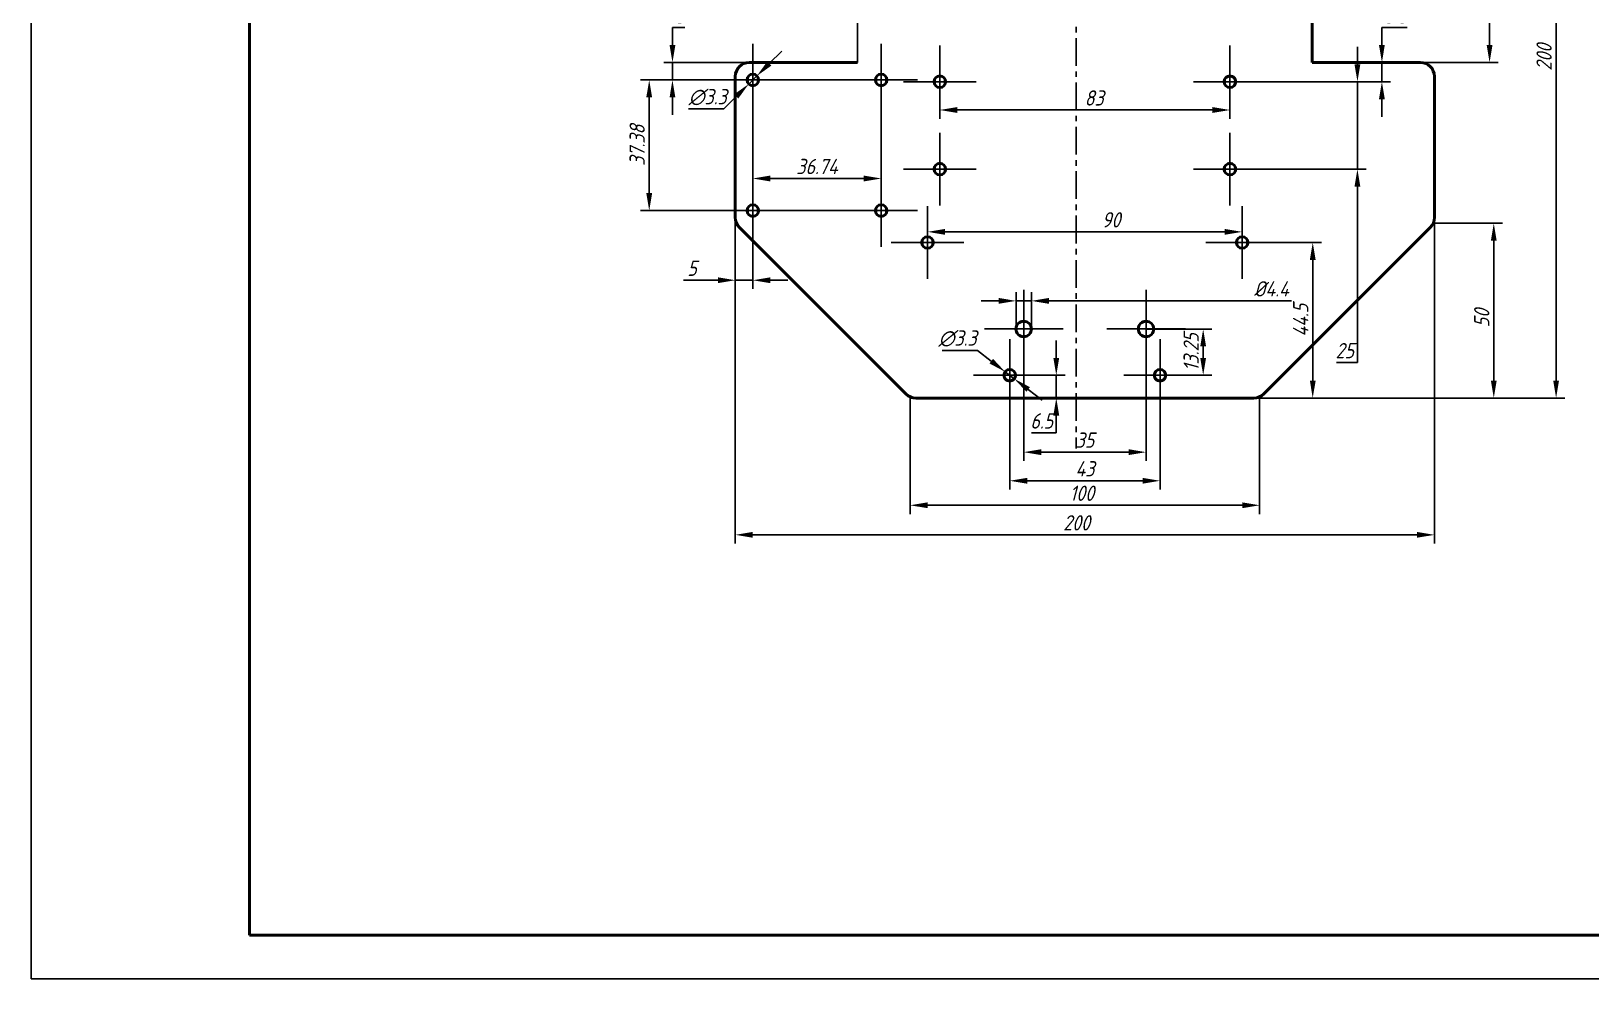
# Model space of a CAD drawing. Header units: millimetres. Extents: x 1 to 595, y 0 to 420.
# Drawn here: x 1 to 357.9, y 0.3 to 217.2 of the extents above; entities that cross this region are included whole.
import ezdxf

# ---------------------------------------------------------------- set-up
doc = ezdxf.new("R2010")
doc.units = ezdxf.units.MM
doc.header["$PDSIZE"] = -1
doc.linetypes.add('CENTER', pattern=[10.16, 6.35, -1.27, 1.27, -1.27])
doc.layers.add('图框', color=7, linetype='Continuous')
doc.layers.add('细实线层', color=7, linetype='Continuous')
for name, color, linetype, lineweight in [('尺寸标注', 7, 'Continuous', 25), ('点画线', 1, 'CENTER', 25), ('粗实线', 7, 'Continuous', 50), ('粗实线层', 7, 'Continuous', 50), ('细实线', 3, 'Continuous', 25)]:
    doc.layers.add(name, color=color, linetype=linetype, lineweight=lineweight)
doc.styles.add('国标汉字3.5', font='gbeitc.shx', dxfattribs={"height": 3.5, "bigfont": 'gbcbig.shx'})
doc.dimstyles.new('国标尺寸', dxfattribs={"dimscale": 0, "dimtxt": 3.5, "dimasz": 4, "dimexe": 2, "dimexo": 0, "dimgap": 1, "dimtad": 1, "dimtoh": 1, "dimlfac": 1.25, "dimdsep": 46, "dimtxsty": '国标汉字3.5', "dimcen": 3.5, "dimaunit": 1, "dimadec": 0, "dimazin": 1, "dimtfac": 1, "dimtmove": 0, "dimatfit": 1, "dimfxl": 1, "dimarcsym": 2})

# ---------------------------------------------------------------- blocks, each defined once
blk = doc.blocks.new('*D134')
at = {"layer": 'Defpoints', "color": 0, "linetype": 'Continuous', "transparency": 16777216}
for p in [(322.11, 173.26), (280.78, 133.26), (335.69, 133.26)]:
    blk.add_point(p, dxfattribs=at)
at = {"layer": '尺寸标注', "color": 0, "linetype": 'Continuous', "lineweight": -2, "transparency": 16777216}
for p, q in [((322.11, 173.26), (337.69, 173.26)), ((335.69, 169.26), (335.69, 137.26)), ((280.78, 133.26), (337.69, 133.26))]:
    blk.add_line(p, q, dxfattribs=at)
at = {"layer": '尺寸标注', "color": 0, "linetype": 'Continuous', "transparency": 16777216}
for points in [[(335.03, 169.26), (336.36, 169.26), (335.69, 173.26)], [(335.03, 137.26), (336.36, 137.26), (335.69, 133.26)]]:
    blk.add_solid(points, dxfattribs=at)
at = {"layer": '尺寸标注', "color": 0, "linetype": 'Continuous', "lineweight": 25, "transparency": 16777216, "insert": (331.19, 151.54), "char_height": 3.5, "attachment_point": 2, "rotation": 90, "style": '国标汉字3.5'}
blk.add_mtext('50', dxfattribs=at)
blk = doc.blocks.new('*D135')
at = {"layer": 'Defpoints', "color": 0, "linetype": 'Continuous', "transparency": 16777216}
for p in [(202.11, 133.26), (282.11, 133.26), (282.11, 108.71)]:
    blk.add_point(p, dxfattribs=at)
at = {"layer": '尺寸标注', "color": 0, "linetype": 'Continuous', "lineweight": -2, "transparency": 16777216}
for p, q in [((202.11, 133.26), (202.11, 106.71)), ((282.11, 133.26), (282.11, 106.71)), ((206.11, 108.71), (278.11, 108.71))]:
    blk.add_line(p, q, dxfattribs=at)
at = {"layer": '尺寸标注', "color": 0, "linetype": 'Continuous', "transparency": 16777216}
for points in [[(206.11, 109.38), (206.11, 108.05), (202.11, 108.71)], [(278.11, 109.38), (278.11, 108.05), (282.11, 108.71)]]:
    blk.add_solid(points, dxfattribs=at)
at = {"layer": '尺寸标注', "color": 0, "linetype": 'Continuous', "lineweight": 25, "transparency": 16777216, "insert": (241.41, 113.21), "char_height": 3.5, "attachment_point": 2, "style": '国标汉字3.5'}
blk.add_mtext('100', dxfattribs=at)
blk = doc.blocks.new('*D143')
at = {"layer": 'Defpoints', "color": 0, "linetype": 'Continuous', "transparency": 16777216}
for p in [(228.11, 149.06), (256.11, 149.06), (256.11, 120.87)]:
    blk.add_point(p, dxfattribs=at)
at = {"layer": '尺寸标注', "color": 0, "linetype": 'Continuous', "lineweight": -2, "transparency": 16777216}
for p, q in [((228.11, 149.06), (228.11, 118.87)), ((256.11, 149.06), (256.11, 118.87)), ((232.11, 120.87), (252.11, 120.87))]:
    blk.add_line(p, q, dxfattribs=at)
at = {"layer": '尺寸标注', "color": 0, "linetype": 'Continuous', "transparency": 16777216}
for points in [[(232.11, 121.54), (232.11, 120.2), (228.11, 120.87)], [(252.11, 121.54), (252.11, 120.2), (256.11, 120.87)]]:
    blk.add_solid(points, dxfattribs=at)
at = {"layer": '尺寸标注', "color": 0, "linetype": 'Continuous', "lineweight": 25, "transparency": 16777216, "insert": (242.11, 125.37), "char_height": 3.5, "attachment_point": 2, "style": '国标汉字3.5'}
blk.add_mtext('35', dxfattribs=at)
blk = doc.blocks.new('*D144')
at = {"layer": 'Defpoints', "color": 0, "linetype": 'Continuous', "transparency": 16777216}
for p in [(224.91, 138.46), (259.31, 138.46), (259.31, 114.32)]:
    blk.add_point(p, dxfattribs=at)
at = {"layer": '尺寸标注', "color": 0, "linetype": 'Continuous', "lineweight": -2, "transparency": 16777216}
for p, q in [((224.91, 138.46), (224.91, 112.32)), ((259.31, 138.46), (259.31, 112.32)), ((228.91, 114.32), (255.31, 114.32))]:
    blk.add_line(p, q, dxfattribs=at)
at = {"layer": '尺寸标注', "color": 0, "linetype": 'Continuous', "transparency": 16777216}
for points in [[(228.91, 114.99), (228.91, 113.65), (224.91, 114.32)], [(255.31, 114.99), (255.31, 113.65), (259.31, 114.32)]]:
    blk.add_solid(points, dxfattribs=at)
at = {"layer": '尺寸标注', "color": 0, "linetype": 'Continuous', "lineweight": 25, "transparency": 16777216, "insert": (242.11, 118.82), "char_height": 3.5, "attachment_point": 2, "style": '国标汉字3.5'}
blk.add_mtext('43', dxfattribs=at)
blk = doc.blocks.new('*D145')
at = {"layer": 'Defpoints', "color": 0, "linetype": 'Continuous', "transparency": 16777216}
for p in [(166.11, 206.06), (195.5, 206.06), (195.5, 183.51)]:
    blk.add_point(p, dxfattribs=at)
at = {"layer": '尺寸标注', "color": 0, "linetype": 'Continuous', "lineweight": -2, "transparency": 16777216}
for p, q in [((166.11, 206.06), (166.11, 181.51)), ((195.5, 206.06), (195.5, 181.51)), ((170.11, 183.51), (191.5, 183.51))]:
    blk.add_line(p, q, dxfattribs=at)
at = {"layer": '尺寸标注', "color": 0, "linetype": 'Continuous', "transparency": 16777216}
for points in [[(170.11, 184.18), (170.11, 182.84), (166.11, 183.51)], [(191.5, 184.18), (191.5, 182.84), (195.5, 183.51)]]:
    blk.add_solid(points, dxfattribs=at)
at = {"layer": '尺寸标注', "color": 0, "linetype": 'Continuous', "lineweight": 25, "transparency": 16777216, "insert": (180.8, 188.01), "char_height": 3.5, "attachment_point": 2, "style": '国标汉字3.5'}
blk.add_mtext('36.74', dxfattribs=at)
blk = doc.blocks.new('*D146')
at = {"layer": 'Defpoints', "color": 0, "linetype": 'Continuous', "transparency": 16777216}
for p in [(195.5, 206.06), (142.4, 176.16), (195.5, 176.16)]:
    blk.add_point(p, dxfattribs=at)
at = {"layer": '尺寸标注', "color": 0, "linetype": 'Continuous', "lineweight": -2, "transparency": 16777216}
for p, q in [((195.5, 206.06), (140.4, 206.06)), ((142.4, 202.06), (142.4, 180.16)), ((195.5, 176.16), (140.4, 176.16))]:
    blk.add_line(p, q, dxfattribs=at)
at = {"layer": '尺寸标注', "color": 0, "linetype": 'Continuous', "transparency": 16777216}
for points in [[(141.73, 202.06), (143.07, 202.06), (142.4, 206.06)], [(141.73, 180.16), (143.07, 180.16), (142.4, 176.16)]]:
    blk.add_solid(points, dxfattribs=at)
at = {"layer": '尺寸标注', "color": 0, "linetype": 'Continuous', "lineweight": 25, "transparency": 16777216, "insert": (137.9, 191.11), "char_height": 3.5, "attachment_point": 2, "rotation": 90, "style": '国标汉字3.5'}
blk.add_mtext('37.38', dxfattribs=at)
blk = doc.blocks.new('*D151')
at = {"layer": 'Defpoints', "color": 0, "linetype": 'Continuous', "transparency": 16777216}
for p in [(165.31, 210.06), (147.72, 206.06), (166.11, 206.06)]:
    blk.add_point(p, dxfattribs=at)
at = {"layer": '尺寸标注', "color": 0, "linetype": 'Continuous', "lineweight": -2, "transparency": 16777216}
for p, q in [((147.72, 214.06), (147.72, 218.06)), ((147.72, 218.06), (150.55, 218.06)), ((165.31, 210.06), (145.72, 210.06)), ((147.72, 206.06), (147.72, 210.06)), ((166.11, 206.06), (145.72, 206.06)), ((147.72, 202.06), (147.72, 198.06))]:
    blk.add_line(p, q, dxfattribs=at)
at = {"layer": '尺寸标注', "color": 0, "linetype": 'Continuous', "transparency": 16777216}
for points in [[(147.06, 214.06), (148.39, 214.06), (147.72, 210.06)], [(147.06, 202.06), (148.39, 202.06), (147.72, 206.06)]]:
    blk.add_solid(points, dxfattribs=at)
at = {"layer": '尺寸标注', "color": 0, "linetype": 'Continuous', "lineweight": 25, "transparency": 16777216, "insert": (149.64, 222.56), "char_height": 3.5, "attachment_point": 2, "style": '国标汉字3.5'}
blk.add_mtext('5', dxfattribs=at)
blk = doc.blocks.new('*D152')
at = {"layer": 'Defpoints', "color": 0, "linetype": 'Continuous', "transparency": 16777216}
for p in [(166.11, 176.16), (162.11, 174.59), (162.11, 160.22)]:
    blk.add_point(p, dxfattribs=at)
at = {"layer": '尺寸标注', "color": 0, "linetype": 'Continuous', "lineweight": -2, "transparency": 16777216}
for p, q in [((166.11, 176.16), (166.11, 158.22)), ((162.11, 174.59), (162.11, 158.22)), ((158.11, 160.22), (150.28, 160.22)), ((166.11, 160.22), (162.11, 160.22)), ((170.11, 160.22), (174.11, 160.22))]:
    blk.add_line(p, q, dxfattribs=at)
at = {"layer": '尺寸标注', "color": 0, "linetype": 'Continuous', "transparency": 16777216}
for points in [[(158.11, 160.89), (158.11, 159.56), (162.11, 160.22)], [(170.11, 160.89), (170.11, 159.56), (166.11, 160.22)]]:
    blk.add_solid(points, dxfattribs=at)
at = {"layer": '尺寸标注', "color": 0, "linetype": 'Continuous', "lineweight": 25, "transparency": 16777216, "insert": (152.2, 164.72), "char_height": 3.5, "attachment_point": 2, "style": '国标汉字3.5'}
blk.add_mtext('5', dxfattribs=at)
blk = doc.blocks.new('*D155')
at = {"layer": 'Defpoints', "color": 0, "linetype": 'Continuous', "transparency": 16777216}
for p in [(208.91, 205.66), (275.31, 205.66), (275.31, 199.19)]:
    blk.add_point(p, dxfattribs=at)
at = {"layer": '尺寸标注', "color": 0, "linetype": 'Continuous', "lineweight": -2, "transparency": 16777216}
for p, q in [((208.91, 205.66), (208.91, 197.19)), ((275.31, 205.66), (275.31, 197.19)), ((212.91, 199.19), (271.31, 199.19))]:
    blk.add_line(p, q, dxfattribs=at)
at = {"layer": '尺寸标注', "color": 0, "linetype": 'Continuous', "transparency": 16777216}
for points in [[(212.91, 199.86), (212.91, 198.52), (208.91, 199.19)], [(271.31, 199.86), (271.31, 198.52), (275.31, 199.19)]]:
    blk.add_solid(points, dxfattribs=at)
at = {"layer": '尺寸标注', "color": 0, "linetype": 'Continuous', "lineweight": 25, "transparency": 16777216, "insert": (244.22, 203.69), "char_height": 3.5, "attachment_point": 2, "style": '国标汉字3.5'}
blk.add_mtext('83', dxfattribs=at)
blk = doc.blocks.new('*D156')
at = {"layer": 'Defpoints', "color": 0, "linetype": 'Continuous', "transparency": 16777216}
for p in [(275.31, 205.66), (304.49, 205.66), (275.31, 185.66)]:
    blk.add_point(p, dxfattribs=at)
at = {"layer": '尺寸标注', "color": 0, "linetype": 'Continuous', "lineweight": -2, "transparency": 16777216}
for p, q in [((304.49, 209.66), (304.49, 213.66)), ((275.31, 205.66), (306.49, 205.66)), ((304.49, 205.66), (304.49, 185.66)), ((275.31, 185.66), (306.49, 185.66)), ((304.49, 181.66), (304.49, 141.36)), ((304.49, 141.36), (299.69, 141.36))]:
    blk.add_line(p, q, dxfattribs=at)
at = {"layer": '尺寸标注', "color": 0, "linetype": 'Continuous', "transparency": 16777216}
for points in [[(303.82, 209.66), (305.15, 209.66), (304.49, 205.66)], [(303.82, 181.66), (305.15, 181.66), (304.49, 185.66)]]:
    blk.add_solid(points, dxfattribs=at)
at = {"layer": '尺寸标注', "color": 0, "linetype": 'Continuous', "lineweight": 25, "transparency": 16777216, "insert": (301.59, 145.86), "char_height": 3.5, "attachment_point": 2, "style": '国标汉字3.5'}
blk.add_mtext('25', dxfattribs=at)
blk = doc.blocks.new('*D157')
at = {"layer": 'Defpoints', "color": 0, "linetype": 'Continuous', "transparency": 16777216}
for p in [(310.09, 210.06), (318.91, 210.06), (275.31, 205.66)]:
    blk.add_point(p, dxfattribs=at)
at = {"layer": '尺寸标注', "color": 0, "linetype": 'Continuous', "lineweight": -2, "transparency": 16777216}
for p, q in [((310.09, 214.06), (310.09, 218.06)), ((310.09, 218.06), (315.9, 218.06)), ((318.91, 210.06), (308.09, 210.06)), ((310.09, 205.66), (310.09, 210.06)), ((275.31, 205.66), (312.09, 205.66)), ((310.09, 201.66), (310.09, 197.66))]:
    blk.add_line(p, q, dxfattribs=at)
at = {"layer": '尺寸标注', "color": 0, "linetype": 'Continuous', "transparency": 16777216}
for points in [[(309.42, 214.06), (310.75, 214.06), (310.09, 210.06)], [(309.42, 201.66), (310.75, 201.66), (310.09, 205.66)]]:
    blk.add_solid(points, dxfattribs=at)
at = {"layer": '尺寸标注', "color": 0, "linetype": 'Continuous', "lineweight": 25, "transparency": 16777216, "insert": (313.49, 222.56), "char_height": 3.5, "attachment_point": 2, "style": '国标汉字3.5'}
blk.add_mtext('5.5', dxfattribs=at)
blk = doc.blocks.new('*D158')
at = {"layer": 'Defpoints', "color": 0, "linetype": 'Continuous', "transparency": 16777216}
for p in [(206.11, 168.86), (278.11, 171.3), (278.11, 168.86)]:
    blk.add_point(p, dxfattribs=at)
at = {"layer": '尺寸标注', "color": 0, "linetype": 'Continuous', "lineweight": -2, "transparency": 16777216}
for p, q in [((206.11, 168.86), (206.11, 173.3)), ((278.11, 168.86), (278.11, 173.3)), ((210.11, 171.3), (274.11, 171.3))]:
    blk.add_line(p, q, dxfattribs=at)
at = {"layer": '尺寸标注', "color": 0, "linetype": 'Continuous', "transparency": 16777216}
for points in [[(210.11, 171.96), (210.11, 170.63), (206.11, 171.3)], [(274.11, 171.96), (274.11, 170.63), (278.11, 171.3)]]:
    blk.add_solid(points, dxfattribs=at)
at = {"layer": '尺寸标注', "color": 0, "linetype": 'Continuous', "lineweight": 25, "transparency": 16777216, "insert": (248.1, 175.8), "char_height": 3.5, "attachment_point": 2, "style": '国标汉字3.5'}
blk.add_mtext('90', dxfattribs=at)
blk = doc.blocks.new('*D159')
at = {"layer": 'Defpoints', "color": 0, "linetype": 'Continuous', "transparency": 16777216}
for p in [(318.91, 293.26), (280.78, 133.26), (349.96, 133.26)]:
    blk.add_point(p, dxfattribs=at)
at = {"layer": '尺寸标注', "color": 0, "linetype": 'Continuous', "lineweight": -2, "transparency": 16777216}
for p, q in [((318.91, 293.26), (351.96, 293.26)), ((349.96, 289.26), (349.96, 137.26)), ((280.78, 133.26), (351.96, 133.26))]:
    blk.add_line(p, q, dxfattribs=at)
at = {"layer": '尺寸标注', "color": 0, "linetype": 'Continuous', "transparency": 16777216}
for points in [[(349.29, 289.26), (350.63, 289.26), (349.96, 293.26)], [(349.29, 137.26), (350.63, 137.26), (349.96, 133.26)]]:
    blk.add_solid(points, dxfattribs=at)
at = {"layer": '尺寸标注', "color": 0, "linetype": 'Continuous', "lineweight": 25, "transparency": 16777216, "insert": (345.46, 211.25), "char_height": 3.5, "attachment_point": 2, "rotation": 90, "style": '国标汉字3.5'}
blk.add_mtext('200', dxfattribs=at)
blk = doc.blocks.new('*D160')
at = {"layer": 'Defpoints', "color": 0, "linetype": 'Continuous', "transparency": 16777216}
for p in [(162.11, 174.59), (322.11, 174.59), (322.11, 101.94)]:
    blk.add_point(p, dxfattribs=at)
at = {"layer": '尺寸标注', "color": 0, "linetype": 'Continuous', "lineweight": -2, "transparency": 16777216}
for p, q in [((162.11, 174.59), (162.11, 99.94)), ((322.11, 174.59), (322.11, 99.94)), ((166.11, 101.94), (318.11, 101.94))]:
    blk.add_line(p, q, dxfattribs=at)
at = {"layer": '尺寸标注', "color": 0, "linetype": 'Continuous', "transparency": 16777216}
for points in [[(166.11, 102.61), (166.11, 101.28), (162.11, 101.94)], [(318.11, 102.61), (318.11, 101.28), (322.11, 101.94)]]:
    blk.add_solid(points, dxfattribs=at)
at = {"layer": '尺寸标注', "color": 0, "linetype": 'Continuous', "lineweight": 25, "transparency": 16777216, "insert": (240.2, 106.44), "char_height": 3.5, "attachment_point": 2, "style": '国标汉字3.5'}
blk.add_mtext('200', dxfattribs=at)
blk = doc.blocks.new('*D161')
at = {"layer": 'Defpoints', "color": 0, "linetype": 'Continuous', "transparency": 16777216}
for p in [(318.91, 261.26), (334.73, 261.26), (318.91, 210.06)]:
    blk.add_point(p, dxfattribs=at)
at = {"layer": '尺寸标注', "color": 0, "linetype": 'Continuous', "lineweight": -2, "transparency": 16777216}
for p, q in [((318.91, 261.26), (336.73, 261.26)), ((334.73, 214.06), (334.73, 257.26)), ((318.91, 210.06), (336.73, 210.06))]:
    blk.add_line(p, q, dxfattribs=at)
at = {"layer": '尺寸标注', "color": 0, "linetype": 'Continuous', "transparency": 16777216}
for points in [[(334.07, 257.26), (335.4, 257.26), (334.73, 261.26)], [(334.07, 214.06), (335.4, 214.06), (334.73, 210.06)]]:
    blk.add_solid(points, dxfattribs=at)
at = {"layer": '尺寸标注', "color": 0, "linetype": 'Continuous', "lineweight": 25, "transparency": 16777216, "insert": (330.23, 235.02), "char_height": 3.5, "attachment_point": 2, "rotation": 90, "style": '国标汉字3.5'}
blk.add_mtext('64', dxfattribs=at)
blk = doc.blocks.new('*D169')
at = {"layer": 'Defpoints', "color": 0, "linetype": 'Continuous', "transparency": 16777216}
for p in [(229.87, 155.5), (226.35, 149.06), (229.87, 149.06)]:
    blk.add_point(p, dxfattribs=at)
at = {"layer": '尺寸标注', "color": 0, "linetype": 'Continuous', "lineweight": -2, "transparency": 16777216}
for p, q in [((226.35, 149.06), (226.35, 157.5)), ((229.87, 149.06), (229.87, 157.5)), ((222.35, 155.5), (218.35, 155.5)), ((226.35, 155.5), (229.87, 155.5)), ((233.87, 155.5), (289.4, 155.5))]:
    blk.add_line(p, q, dxfattribs=at)
at = {"layer": '尺寸标注', "color": 0, "linetype": 'Continuous', "transparency": 16777216}
for points in [[(222.35, 156.17), (222.35, 154.83), (226.35, 155.5)], [(233.87, 156.17), (233.87, 154.83), (229.87, 155.5)]]:
    blk.add_solid(points, dxfattribs=at)
at = {"layer": '尺寸标注', "color": 0, "linetype": 'Continuous', "lineweight": 25, "transparency": 16777216, "insert": (284.79, 160), "char_height": 3.5, "attachment_point": 2, "style": '国标汉字3.5'}
blk.add_mtext('%%c4.4', dxfattribs=at)
blk = doc.blocks.new('*D170')
at = {"layer": 'Defpoints', "color": 0, "linetype": 'Continuous', "transparency": 16777216}
for p in [(165.17, 205.13), (167.04, 206.99)]:
    blk.add_point(p, dxfattribs=at)
at = {"layer": '尺寸标注', "color": 0, "linetype": 'Continuous', "lineweight": -2, "transparency": 16777216}
for p, q in [((169.88, 209.81), (172.72, 212.63)), ((167.04, 206.99), (165.17, 205.13)), ((162.33, 202.31), (159.5, 199.49)), ((159.5, 199.49), (151.42, 199.49))]:
    blk.add_line(p, q, dxfattribs=at)
at = {"layer": '尺寸标注', "color": 0, "linetype": 'Continuous', "transparency": 16777216}
for points in [[(169.41, 210.28), (170.35, 209.34), (167.04, 206.99)], [(161.86, 202.79), (162.8, 201.84), (165.17, 205.13)]]:
    blk.add_solid(points, dxfattribs=at)
at = {"layer": '尺寸标注', "color": 0, "linetype": 'Continuous', "lineweight": 25, "transparency": 16777216, "insert": (151.42, 203.99), "char_height": 3.5, "attachment_point": 1, "style": '国标汉字3.5'}
blk.add_mtext('∅3.3', dxfattribs=at)
blk = doc.blocks.new('SW_CENTERMARKSYMBOL_1')
at = {"layer": '图框', "color": 0}
for p, q in [((0, 1.25), (0, 2.075)), ((0, 0), (0, 1.25)), ((-1.25, 0), (-2.075, 0)), ((0, 0), (-1.25, 0)), ((0, 0), (0, -1.25)), ((0, 0), (1.25, 0)), ((1.25, 0), (2.075, 0)), ((0, -1.25), (0, -2.075))]:
    blk.add_line(p, q, dxfattribs=at)
blk = doc.blocks.new('SW_CENTERMARKSYMBOL_2')
at = {"layer": '图框', "color": 0}
for p, q in [((0, 1.25), (0, 2.075)), ((0, 0), (0, 1.25)), ((-1.25, 0), (-2.075, 0)), ((0, 0), (-1.25, 0)), ((0, 0), (0, -1.25)), ((0, 0), (1.25, 0)), ((1.25, 0), (2.075, 0)), ((0, -1.25), (0, -2.075))]:
    blk.add_line(p, q, dxfattribs=at)
blk = doc.blocks.new('SW_CENTERMARKSYMBOL_4')
at = {"layer": '图框', "color": 0}
for p, q in [((0, 1.25), (0, 2.075)), ((0, 0), (0, 1.25)), ((-1.25, 0), (-2.075, 0)), ((0, 0), (-1.25, 0)), ((0, 0), (0, -1.25)), ((0, 0), (1.25, 0)), ((1.25, 0), (2.075, 0)), ((0, -1.25), (0, -2.075))]:
    blk.add_line(p, q, dxfattribs=at)
blk = doc.blocks.new('SW_CENTERMARKSYMBOL_5')
at = {"layer": '图框', "color": 0}
for p, q in [((0, 1.25), (0, 2.075)), ((0, 0), (0, 1.25)), ((-1.25, 0), (-2.075, 0)), ((0, 0), (-1.25, 0)), ((0, 0), (0, -1.25)), ((0, 0), (1.25, 0)), ((1.25, 0), (2.075, 0)), ((0, -1.25), (0, -2.075))]:
    blk.add_line(p, q, dxfattribs=at)
blk = doc.blocks.new('SW_CENTERMARKSYMBOL_6')
at = {"layer": '图框', "color": 0}
for p, q in [((0, 1.25), (0, 2.075)), ((0, 0), (0, 1.25)), ((-1.25, 0), (-2.075, 0)), ((0, 0), (-1.25, 0)), ((0, 0), (0, -1.25)), ((0, 0), (1.25, 0)), ((1.25, 0), (2.075, 0)), ((0, -1.25), (0, -2.075))]:
    blk.add_line(p, q, dxfattribs=at)
blk = doc.blocks.new('SW_CENTERMARKSYMBOL_7')
at = {"layer": '图框', "color": 0}
for p, q in [((0, 1.25), (0, 2.075)), ((0, 0), (0, 1.25)), ((-1.25, 0), (-2.075, 0)), ((0, 0), (-1.25, 0)), ((0, 0), (0, -1.25)), ((0, 0), (1.25, 0)), ((1.25, 0), (2.075, 0)), ((0, -1.25), (0, -2.075))]:
    blk.add_line(p, q, dxfattribs=at)
blk = doc.blocks.new('SW_CENTERMARKSYMBOL_8')
at = {"layer": '图框', "color": 0}
for p, q in [((0, 1.25), (0, 2.075)), ((0, 0), (0, 1.25)), ((-1.25, 0), (-2.075, 0)), ((0, 0), (-1.25, 0)), ((0, 0), (0, -1.25)), ((0, 0), (1.25, 0)), ((1.25, 0), (2.075, 0)), ((0, -1.25), (0, -2.075))]:
    blk.add_line(p, q, dxfattribs=at)
blk = doc.blocks.new('SW_CENTERMARKSYMBOL_9')
at = {"layer": '图框', "color": 0}
for p, q in [((0, 1.25), (0, 2.075)), ((0, 0), (0, 1.25)), ((-1.25, 0), (-2.075, 0)), ((0, 0), (-1.25, 0)), ((0, 0), (0, -1.25)), ((0, 0), (1.25, 0)), ((1.25, 0), (2.075, 0)), ((0, -1.25), (0, -2.075))]:
    blk.add_line(p, q, dxfattribs=at)
blk = doc.blocks.new('SW_CENTERMARKSYMBOL_10')
at = {"layer": '图框', "color": 0}
for p, q in [((0, 1.25), (0, 2.075)), ((0, 0), (0, 1.25)), ((-1.25, 0), (-2.075, 0)), ((0, 0), (-1.25, 0)), ((0, 0), (0, -1.25)), ((0, 0), (1.25, 0)), ((1.25, 0), (2.075, 0)), ((0, -1.25), (0, -2.075))]:
    blk.add_line(p, q, dxfattribs=at)
blk = doc.blocks.new('SW_CENTERMARKSYMBOL_11')
at = {"layer": '图框', "color": 0}
for p, q in [((0, 1.25), (0, 2.075)), ((0, 0), (0, 1.25)), ((-1.25, 0), (-2.075, 0)), ((0, 0), (-1.25, 0)), ((0, 0), (0, -1.25)), ((0, 0), (1.25, 0)), ((1.25, 0), (2.075, 0)), ((0, -1.25), (0, -2.075))]:
    blk.add_line(p, q, dxfattribs=at)
blk = doc.blocks.new('SW_CENTERMARKSYMBOL_12')
at = {"layer": '图框', "color": 0}
for p, q in [((0, 1.25), (0, 2.075)), ((0, 0), (0, 1.25)), ((-1.25, 0), (-2.075, 0)), ((0, 0), (-1.25, 0)), ((0, 0), (0, -1.25)), ((0, 0), (1.25, 0)), ((1.25, 0), (2.075, 0)), ((0, -1.25), (0, -2.075))]:
    blk.add_line(p, q, dxfattribs=at)
blk = doc.blocks.new('SW_CENTERMARKSYMBOL_13')
at = {"layer": '图框', "color": 0}
for p, q in [((0, 1.25), (0, 2.075)), ((0, 0), (0, 1.25)), ((-1.25, 0), (-2.075, 0)), ((0, 0), (-1.25, 0)), ((0, 0), (0, -1.25)), ((0, 0), (1.25, 0)), ((1.25, 0), (2.075, 0)), ((0, -1.25), (0, -2.075))]:
    blk.add_line(p, q, dxfattribs=at)
blk = doc.blocks.new('SW_CENTERMARKSYMBOL_14')
at = {"layer": '图框', "color": 0}
for p, q in [((0, 1.25), (0, 2.25)), ((0, 0), (0, 1.25)), ((-1.25, 0), (-2.25, 0)), ((0, 0), (-1.25, 0)), ((0, 0), (0, -1.25)), ((0, 0), (1.25, 0)), ((1.25, 0), (2.25, 0)), ((0, -1.25), (0, -2.25))]:
    blk.add_line(p, q, dxfattribs=at)
blk = doc.blocks.new('SW_CENTERMARKSYMBOL_15')
at = {"layer": '图框', "color": 0}
for p, q in [((0, 1.25), (0, 2.25)), ((0, 0), (0, 1.25)), ((-1.25, 0), (-2.25, 0)), ((0, 0), (-1.25, 0)), ((0, 0), (0, -1.25)), ((0, 0), (1.25, 0)), ((1.25, 0), (2.25, 0)), ((0, -1.25), (0, -2.25))]:
    blk.add_line(p, q, dxfattribs=at)
blk = doc.blocks.new('*D179')
at = {"layer": 'Defpoints', "color": 0, "linetype": 'Continuous', "transparency": 16777216}
for p in [(223.86, 139.27), (225.95, 137.66)]:
    blk.add_point(p, dxfattribs=at)
at = {"layer": '尺寸标注', "color": 0, "linetype": 'Continuous', "lineweight": -2, "transparency": 16777216}
for p, q in [((217.51, 144.13), (209.44, 144.13)), ((220.68, 141.7), (217.51, 144.13)), ((225.95, 137.66), (223.86, 139.27)), ((229.13, 135.23), (232.3, 132.79))]:
    blk.add_line(p, q, dxfattribs=at)
at = {"layer": '尺寸标注', "color": 0, "linetype": 'Continuous', "transparency": 16777216}
for points in [[(221.09, 142.23), (220.28, 141.17), (223.86, 139.27)], [(229.53, 135.75), (228.72, 134.7), (225.95, 137.66)]]:
    blk.add_solid(points, dxfattribs=at)
at = {"layer": '尺寸标注', "color": 0, "linetype": 'Continuous', "lineweight": 25, "transparency": 16777216, "insert": (212.97, 146.88), "char_height": 3.5, "attachment_point": 5, "style": '国标汉字3.5'}
blk.add_mtext('∅3.3', dxfattribs=at)
blk = doc.blocks.new('*D182')
at = {"layer": 'Defpoints', "color": 0, "linetype": 'Continuous', "transparency": 16777216}
for p in [(224.91, 138.46), (224.91, 133.26), (235.57, 133.26)]:
    blk.add_point(p, dxfattribs=at)
at = {"layer": '尺寸标注', "color": 0, "linetype": 'Continuous', "lineweight": -2, "transparency": 16777216}
for p, q in [((235.57, 142.46), (235.57, 146.46)), ((224.91, 138.46), (237.57, 138.46)), ((235.57, 138.46), (235.57, 133.26)), ((224.91, 133.26), (237.57, 133.26)), ((235.57, 129.26), (235.57, 125.26)), ((235.57, 125.26), (229.9, 125.26))]:
    blk.add_line(p, q, dxfattribs=at)
at = {"layer": '尺寸标注', "color": 0, "linetype": 'Continuous', "transparency": 16777216}
for points in [[(234.9, 142.46), (236.23, 142.46), (235.57, 138.46)], [(234.9, 129.26), (236.23, 129.26), (235.57, 133.26)]]:
    blk.add_solid(points, dxfattribs=at)
at = {"layer": '尺寸标注', "color": 0, "linetype": 'Continuous', "lineweight": 25, "transparency": 16777216, "insert": (232.23, 128.01), "char_height": 3.5, "attachment_point": 5, "style": '国标汉字3.5'}
blk.add_mtext('6.5', dxfattribs=at)
blk = doc.blocks.new('*D183')
at = {"layer": 'Defpoints', "color": 0, "linetype": 'Continuous', "transparency": 16777216}
for p in [(256.11, 149.06), (256.11, 138.46), (269.19, 138.46)]:
    blk.add_point(p, dxfattribs=at)
at = {"layer": '尺寸标注', "color": 0, "linetype": 'Continuous', "lineweight": -2, "transparency": 16777216}
for p, q in [((256.11, 149.06), (271.19, 149.06)), ((269.19, 145.06), (269.19, 142.46)), ((256.11, 138.46), (271.19, 138.46))]:
    blk.add_line(p, q, dxfattribs=at)
at = {"layer": '尺寸标注', "color": 0, "linetype": 'Continuous', "transparency": 16777216}
for points in [[(268.52, 145.06), (269.85, 145.06), (269.19, 149.06)], [(268.52, 142.46), (269.85, 142.46), (269.19, 138.46)]]:
    blk.add_solid(points, dxfattribs=at)
at = {"layer": '尺寸标注', "color": 0, "linetype": 'Continuous', "lineweight": 25, "transparency": 16777216, "insert": (266.44, 143.76), "char_height": 3.5, "attachment_point": 5, "rotation": 90, "style": '国标汉字3.5'}
blk.add_mtext('13.25', dxfattribs=at)
blk = doc.blocks.new('*D184')
at = {"layer": 'Defpoints', "color": 0, "linetype": 'Continuous', "transparency": 16777216}
for p in [(278.11, 168.86), (278.11, 133.26), (294.26, 133.26)]:
    blk.add_point(p, dxfattribs=at)
at = {"layer": '尺寸标注', "color": 0, "linetype": 'Continuous', "lineweight": -2, "transparency": 16777216}
for p, q in [((278.11, 168.86), (296.26, 168.86)), ((294.26, 164.86), (294.26, 137.26)), ((278.11, 133.26), (296.26, 133.26))]:
    blk.add_line(p, q, dxfattribs=at)
at = {"layer": '尺寸标注', "color": 0, "linetype": 'Continuous', "transparency": 16777216}
for points in [[(293.6, 164.86), (294.93, 164.86), (294.26, 168.86)], [(293.6, 137.26), (294.93, 137.26), (294.26, 133.26)]]:
    blk.add_solid(points, dxfattribs=at)
at = {"layer": '尺寸标注', "color": 0, "linetype": 'Continuous', "lineweight": 25, "transparency": 16777216, "insert": (291.51, 151.06), "char_height": 3.5, "attachment_point": 5, "rotation": 90, "style": '国标汉字3.5'}
blk.add_mtext('44.5', dxfattribs=at)

msp = doc.modelspace()

# ---------------------------------------------------------------- linework, layer by layer
at = {"layer": '图框'}
for p, q in [((166.1067, 206.0624), (195.4987, 206.0624)), ((166.1067, 176.1584), (166.1067, 206.0624)), ((195.4987, 206.0624), (195.4987, 176.1584)), ((195.4987, 176.1584), (166.1067, 176.1584)), ((322.1067, 174.5879), (322.1067, 173.2624)), ((201.1694, 134.1996), (202.1067, 133.2624)), ((203.4322, 133.2624), (202.1067, 133.2624)), ((283.0439, 134.1996), (282.1067, 133.2624))]:
    msp.add_line(p, q, dxfattribs=at)
at = {"layer": '尺寸标注', "linetype": 'Continuous', "lineweight": 25}
msp.add_line((190.1067, 261.2624), (190.1067, 210.0624), dxfattribs=at)
at = {"layer": '点画线'}
msp.add_line((240.1028, 266.4526), (240.1028, 121.684), dxfattribs=at)
at = {"layer": '粗实线'}
for p, q in [((50.9567, 410.3185), (50.9567, 10.3185)), ((50.9567, 10.3185), (584.9567, 10.3185))]:
    msp.add_line(p, q, dxfattribs=at)
at = {"layer": '粗实线层', "color": 7, "linetype": 'Continuous', "lineweight": 50}
for p, q in [((294.1067, 210.0624), (294.1067, 261.2624)), ((190.1067, 210.0624), (165.3067, 210.0624)), ((318.9067, 210.0624), (294.1067, 210.0624)), ((162.1067, 206.8624), (162.1067, 174.5879)), ((322.1067, 174.5879), (322.1067, 206.8624)), ((163.0439, 172.3251), (201.1694, 134.1996)), ((283.0439, 134.1996), (321.1694, 172.3251)), ((203.4322, 133.2624), (280.7812, 133.2624))]:
    msp.add_line(p, q, dxfattribs=at)
for centre, radius in [((166.1067, 206.0624), 1.32), ((195.4987, 206.0624), 1.32), ((208.9067, 205.6624), 1.32), ((275.3067, 205.6624), 1.32), ((208.9067, 185.6624), 1.32), ((275.3067, 185.6624), 1.32), ((166.1067, 176.1584), 1.32), ((195.4987, 176.1584), 1.32), ((206.1067, 168.8624), 1.32), ((278.1067, 168.8624), 1.32), ((228.1067, 149.0624), 1.76), ((256.1067, 149.0624), 1.76), ((224.9067, 138.4624), 1.32), ((259.3067, 138.4624), 1.32)]:
    msp.add_circle(centre, radius, dxfattribs=at)
for centre, start, end in [((165.3067, 206.8624), 90, 180), ((318.9067, 206.8624), 0, 90), ((165.3067, 174.5879), 180, 225), ((318.9067, 174.5879), 315, 0), ((203.4322, 136.4624), 225, 270), ((280.7812, 136.4624), 270, 315)]:
    msp.add_arc(centre, 3.2, start, end, dxfattribs=at)
at = {"layer": '细实线'}
for p, q in [((0.9567, 420.3185), (0.9567, 0.3185)), ((0.9567, 0.3185), (594.9567, 0.3185))]:
    msp.add_line(p, q, dxfattribs=at)
at = {"layer": '细实线层'}
msp.add_line((321.1694, 172.3251), (322.1067, 173.2624), dxfattribs=at)

# ---------------------------------------------------------------- block references
at = {"layer": '图框', "xscale": 4, "yscale": 4, "zscale": 4}
for name, p in [('SW_CENTERMARKSYMBOL_11', (166.1067, 206.0624)), ('SW_CENTERMARKSYMBOL_8', (195.4987, 206.0624)), ('SW_CENTERMARKSYMBOL_4', (208.9067, 205.6624)), ('SW_CENTERMARKSYMBOL_7', (275.3067, 205.6624)), ('SW_CENTERMARKSYMBOL_6', (208.9067, 185.6624)), ('SW_CENTERMARKSYMBOL_5', (275.3067, 185.6624)), ('SW_CENTERMARKSYMBOL_9', (166.1067, 176.1584)), ('SW_CENTERMARKSYMBOL_10', (195.4987, 176.1584)), ('SW_CENTERMARKSYMBOL_1', (206.1067, 168.8624)), ('SW_CENTERMARKSYMBOL_2', (278.1067, 168.8624)), ('SW_CENTERMARKSYMBOL_14', (228.1067, 149.0624)), ('SW_CENTERMARKSYMBOL_15', (256.1067, 149.0624)), ('SW_CENTERMARKSYMBOL_12', (224.9067, 138.4624)), ('SW_CENTERMARKSYMBOL_13', (259.3067, 138.4624))]:
    msp.add_blockref(name, p, dxfattribs=at)

# ---------------------------------------------------------------- dimensions: what is measured, and where the dimension line sits
at = {"layer": '尺寸标注', "linetype": 'Continuous', "lineweight": 25}
for base, p1, p2, picture, middle in [((349.9612, 133.2624), (318.9067, 293.2624), (280.7812, 133.2624), '*D159', (349.9612, 211.2488)), ((334.7346, 261.2624), (318.9067, 210.0624), (318.9067, 261.2624), '*D161', (334.7346, 235.0183)), ((147.7243, 206.0624), (165.3067, 210.0624), (166.1067, 206.0624), '*D151', (149.6358, 218.0624)), ((310.0856, 210.0624), (275.3067, 205.6624), (318.9067, 210.0624), '*D157', (313.4919, 218.0624)), ((304.4851, 205.6624), (275.3067, 185.6624), (275.3067, 205.6624), '*D156', (301.5893, 141.3557)), ((142.4016, 176.1584), (195.4987, 206.0624), (195.4987, 176.1584), '*D146', (142.4016, 191.1104)), ((335.6922, 133.2624), (322.1067, 173.2624), (280.7812, 133.2624), '*D134', (335.6922, 151.5381))]:
    dim = msp.add_linear_dim(base=base, p1=p1, p2=p2, angle=90, dimstyle='国标尺寸', override={"dimscale": 1}, dxfattribs=at)
    dim.commit()
    dim.dimension.update_dxf_attribs({"geometry": picture, "text_midpoint": middle, "dimtype": 160})
for p1, p2, picture, middle in [((167.0431, 206.9928), (165.1703, 205.132), '*D170', (154.9588, 199.4934)), ((225.9542, 137.6593), (223.8591, 139.2655), '*D179', (212.9738, 144.133))]:
    dim = msp.add_diameter_dim_2p(p1=p1, p2=p2, dimstyle='国标尺寸', override={"dimscale": 1}, dxfattribs=at)
    dim.commit()
    dim.dimension.update_dxf_attribs({"geometry": picture, "text_midpoint": middle, "dimtype": 163})
for base, p1, p2, picture, middle in [((195.4987, 183.5089), (166.1067, 206.0624), (195.4987, 206.0624), '*D145', (180.8027, 183.5089)), ((275.3067, 199.1891), (208.9067, 205.6624), (275.3067, 205.6624), '*D155', (244.2151, 199.1891)), ((162.1067, 160.2224), (166.1067, 176.1584), (162.1067, 174.5879), '*D152', (152.1952, 160.2224)), ((278.1067, 171.2963), (206.1067, 168.8624), (278.1067, 168.8624), '*D158', (248.1038, 171.2963)), ((322.1067, 101.9431), (162.1067, 174.5879), (322.1067, 174.5879), '*D160', (240.1987, 101.9431)), ((256.1067, 120.8708), (228.1067, 149.0624), (256.1067, 149.0624), '*D143', (242.1067, 120.8708)), ((259.3067, 114.3185), (224.9067, 138.4624), (259.3067, 138.4624), '*D144', (242.1067, 114.3185)), ((282.1067, 108.7133), (202.1067, 133.2624), (282.1067, 133.2624), '*D135', (241.4073, 108.7133))]:
    dim = msp.add_linear_dim(base=base, p1=p1, p2=p2, dimstyle='国标尺寸', override={"dimscale": 1}, dxfattribs=at)
    dim.commit()
    dim.dimension.update_dxf_attribs({"geometry": picture, "text_midpoint": middle, "dimtype": 160})
for base, p1, p2, picture, middle in [((294.2634, 133.2624), (278.1067, 168.8624), (278.1067, 133.2624), '*D184', (291.5134, 151.0624)), ((235.5676, 133.2623), (224.9067, 138.4624), (224.9067, 133.2623), '*D182', (232.2343, 128.0123)), ((269.1868, 138.4624), (256.1067, 149.0624), (256.1067, 138.4624), '*D183', (266.4368, 143.7624))]:
    dim = msp.add_linear_dim(base=base, p1=p1, p2=p2, angle=90, dimstyle='国标尺寸', override={"dimscale": 1}, dxfattribs=at)
    dim.commit()
    dim.dimension.update_dxf_attribs({"geometry": picture, "text_midpoint": middle})
dim = msp.add_linear_dim(base=(229.8667, 155.5015), p1=(226.3467, 149.0624), p2=(229.8667, 149.0624), text='%%c<>', dimstyle='国标尺寸', override={"dimscale": 1}, dxfattribs=at)
dim.commit()
dim.dimension.update_dxf_attribs({"geometry": '*D169', "text_midpoint": (284.79, 155.5015), "dimtype": 160})

doc.saveas('drawing.dxf')
